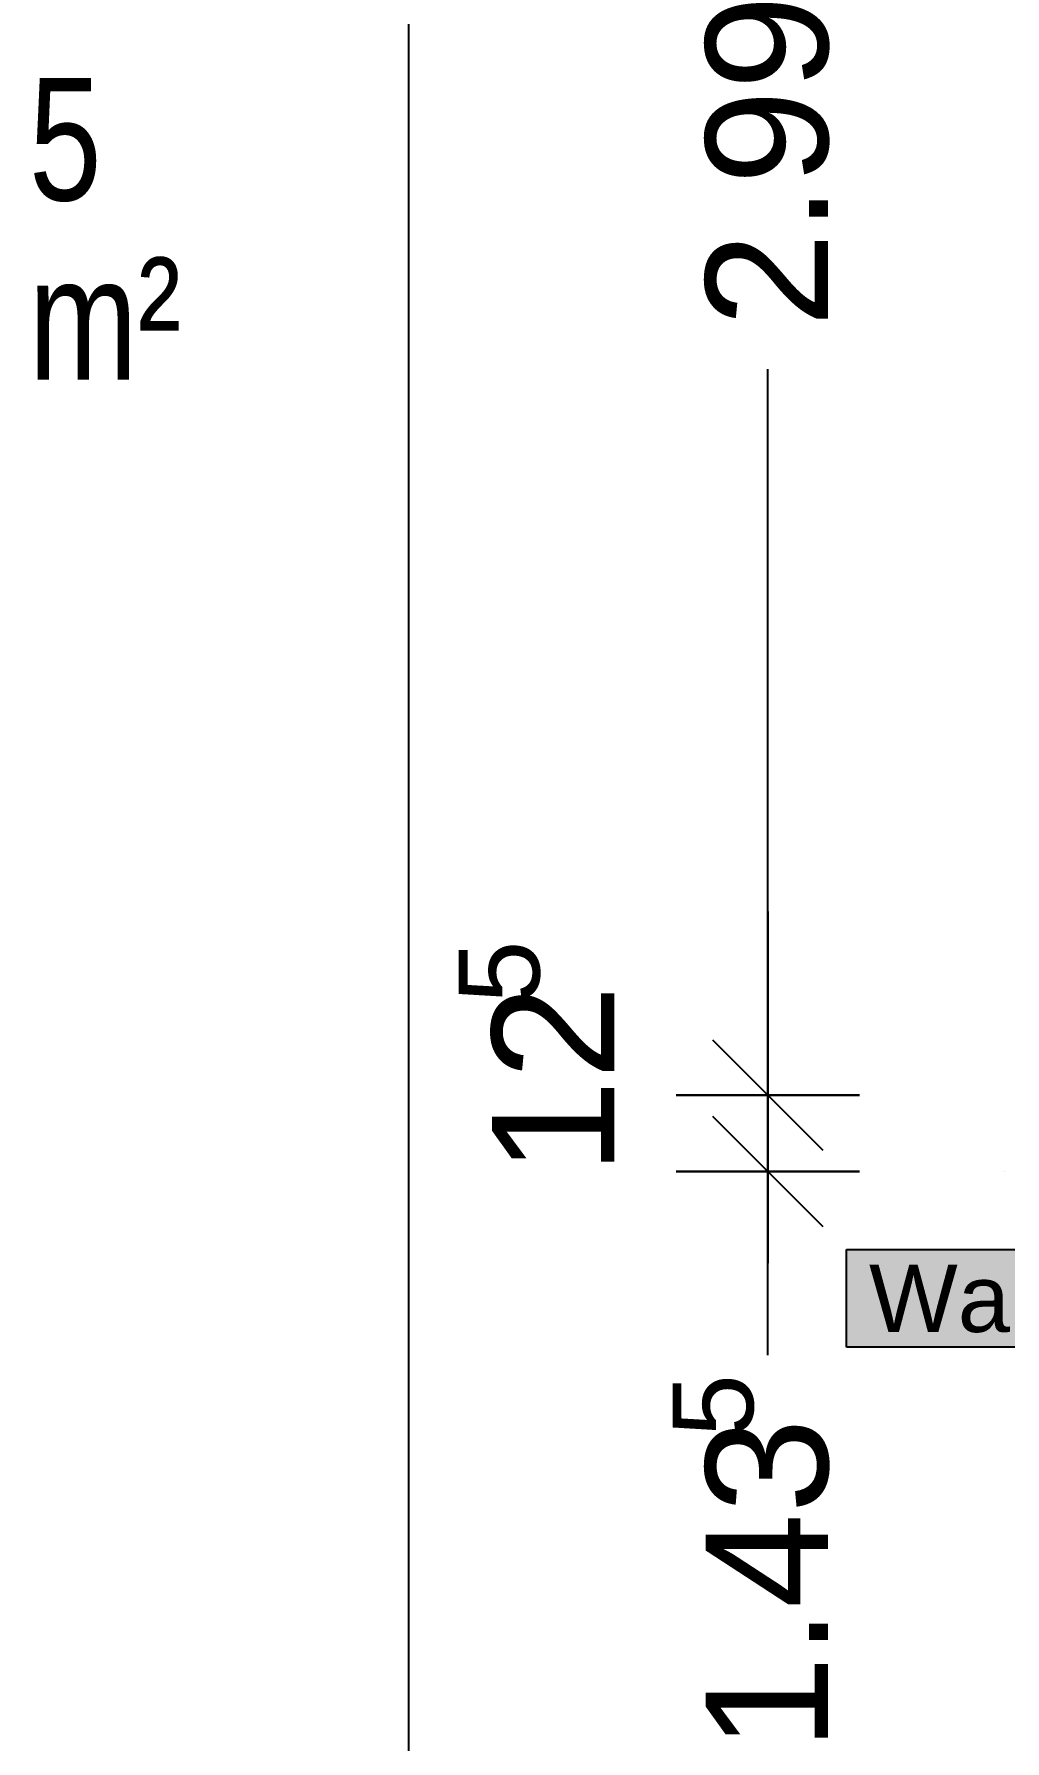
# Model space of a CAD drawing. Extents: x 0 to 756, y -25 to 420.
# Drawn here: x 199.3 to 231.1, y 280.6 to 336.5 of the extents above; entities that cross this region are included whole.
import ezdxf
from ezdxf.lldxf.tags import DXFTag

# ---------------------------------------------------------------- set-up
doc = ezdxf.new("R2010")
doc.units = 0
doc.layers.get('0').update_dxf_attribs({"lineweight": 25})
doc.layers.get('DEFPOINTS').update_dxf_attribs({"lineweight": 25})
for name, color, linetype, lineweight in [('ALLGEMEIN01', 7, 'Continuous', 13), ('RAUMBEZEICHNUNG', 7, 'Continuous', 13), ('Standard', 7, 'Continuous', 25), ('WOHNFL_CHE-ROHBAU', 7, 'Continuous', 13), ('X_Text', 7, 'Continuous', 25)]:
    doc.layers.add(name, color=color, linetype=linetype, lineweight=lineweight)
doc.styles.get("Standard").update_dxf_attribs({"font": 'arial.ttf'})
tags = doc.linetypes.add('VERDECKT2_S2', pattern=[0.27, 0.2, -0.07]).pattern_tags.tags
tags[6:7] = [DXFTag(74, 4), DXFTag(75, 0), DXFTag(340, '0'), DXFTag(46, 1.0), DXFTag(50, 0.0), DXFTag(44, 0.0), DXFTag(45, 0.0)]
tags[4:5] = [DXFTag(74, 4), DXFTag(75, 0), DXFTag(340, '0'), DXFTag(46, 1.0), DXFTag(50, 0.0), DXFTag(44, 0.0), DXFTag(45, 0.0)]

# ---------------------------------------------------------------- blocks, each defined once
blk = doc.blocks.new('Referenz-A0T78PG4OY')
at = {"layer": 'ALLGEMEIN01', "color": 0, "linetype": 'VERDECKT2_S2', "lineweight": -2, "ltscale": 0.25}
blk.add_line((211.567, 414.475), (211.567, 5.763), dxfattribs=at)
at = {"layer": 'DEFPOINTS', "color": 0, "linetype": 'Continuous', "lineweight": -2, "ltscale": 0.25}
for p, q in [((223.316, 301.768), (223.316, 301.768)), ((223.316, 299.268), (223.316, 299.268)), ((231.067, 299.268), (231.067, 299.268)), ((231.067, 299.268), (231.067, 299.268))]:
    blk.add_line(p, q, dxfattribs=at)
at = {"layer": 'Standard', "color": 0, "lineweight": -2}
for p, q in [((223.316, 301.768), (223.316, 325.51)), ((223.316, 307.768), (223.316, 298.768)), ((223.316, 305.268), (223.316, 296.268)), ((223.316, 295.768), (223.316, 304.768)), ((225.116, 299.968), (221.516, 303.568)), ((221.516, 303.568), (225.116, 299.968)), ((223.316, 293.268), (223.316, 302.268)), ((226.316, 301.768), (220.316, 301.768)), ((220.316, 301.768), (226.316, 301.768)), ((223.316, 299.268), (223.316, 301.768)), ((225.116, 297.468), (221.516, 301.068)), ((221.516, 301.068), (225.116, 297.468)), ((226.316, 299.268), (220.316, 299.268)), ((220.316, 299.268), (226.316, 299.268)), ((223.316, 294.334), (223.316, 299.268))]:
    blk.add_line(p, q, dxfattribs=at)
at = {"layer": 'RAUMBEZEICHNUNG', "color": 0, "linetype": 'Continuous', "ltscale": 0.13, "insert": (199.16, 335.03), "char_height": 4, "attachment_point": 1}
blk.add_mtext('{\\W0.8;\\fPosterama Text Light;5}', dxfattribs=at)
at = {"layer": 'Standard', "color": 0, "lineweight": -2, "attachment_point": 1, "rotation": 90}
for s, insert, char_height in [('{\\fArial;2.99}', (221.284, 326.877), 4), ('{\\fArial;5}', (213.215, 304.77), 2.64), ('{\\fArial;12}', (214.295, 299.163), 4), ('{\\fArial;5}', (220.204, 290.592), 2.64), ('{\\fArial;1.43}', (221.284, 280.327), 4)]:
    blk.add_mtext(s, dxfattribs=dict(at, insert=insert, char_height=char_height))
at = {"layer": 'WOHNFL_CHE-ROHBAU', "color": 0, "linetype": 'Continuous', "ltscale": 0.13, "insert": (199.148, 329.171), "char_height": 4, "attachment_point": 1}
blk.add_mtext('{\\W0.8;\\fPosterama Text Light;m²}', dxfattribs=at)
blk = doc.blocks.new('Bauteilbeschriftung-A0T78PHWOY', base_point=(225.892, 290.866))
at = {"color": 0, "lineweight": -2}
for p, q in [((225.892, 296.721), (246.274, 296.721)), ((225.892, 293.521), (225.892, 296.721)), ((246.274, 296.721), (246.274, 293.521)), ((246.274, 293.521), (225.892, 293.521))]:
    blk.add_line(p, q, dxfattribs=at)
at = {"color": 0, "linetype": 'ByBlock', "lineweight": -2, "ltscale": 0.25}
blk.add_line((246.274, 293.521), (250.264, 290.866), dxfattribs=at)
at = {"color": 7, "linetype": 'ByBlock', "lineweight": -2, "ltscale": 0.25, "true_color": 0xffffff}
for points in [[(225.892, 293.521), (246.274, 293.521), (225.892, 296.721)], [(246.274, 293.521), (225.892, 296.721), (246.274, 296.721)]]:
    blk.add_solid(points, dxfattribs=at)
at = {"color": 0, "linetype": 'ByBlock', "lineweight": -2, "ltscale": 0.25}
for points in [[(249.488, 291.641), (248.377, 291.641), (248.821, 292.307)], [(250.264, 290.866), (249.488, 291.641), (248.377, 291.641)]]:
    blk.add_solid(points, dxfattribs=at)
at = {"color": 0, "linetype": 'ByBlock', "lineweight": -2, "ltscale": 0.25, "insert": (226.626, 296.221), "char_height": 2.2, "attachment_point": 1}
blk.add_mtext('{\\fArial;Wandheizung}', dxfattribs=at)

msp = doc.modelspace()

# ---------------------------------------------------------------- block references
at = {"color": 8, "lineweight": 25, "ltscale": 0.25, "true_color": 0x808080}
msp.add_blockref('Referenz-A0T78PG4OY', (0, 0), dxfattribs=at)
at = {"layer": 'X_Text', "color": 7, "ltscale": 0.25}
msp.add_blockref('Bauteilbeschriftung-A0T78PHWOY', (225.892, 290.866), dxfattribs=at)

doc.saveas('drawing.dxf')
